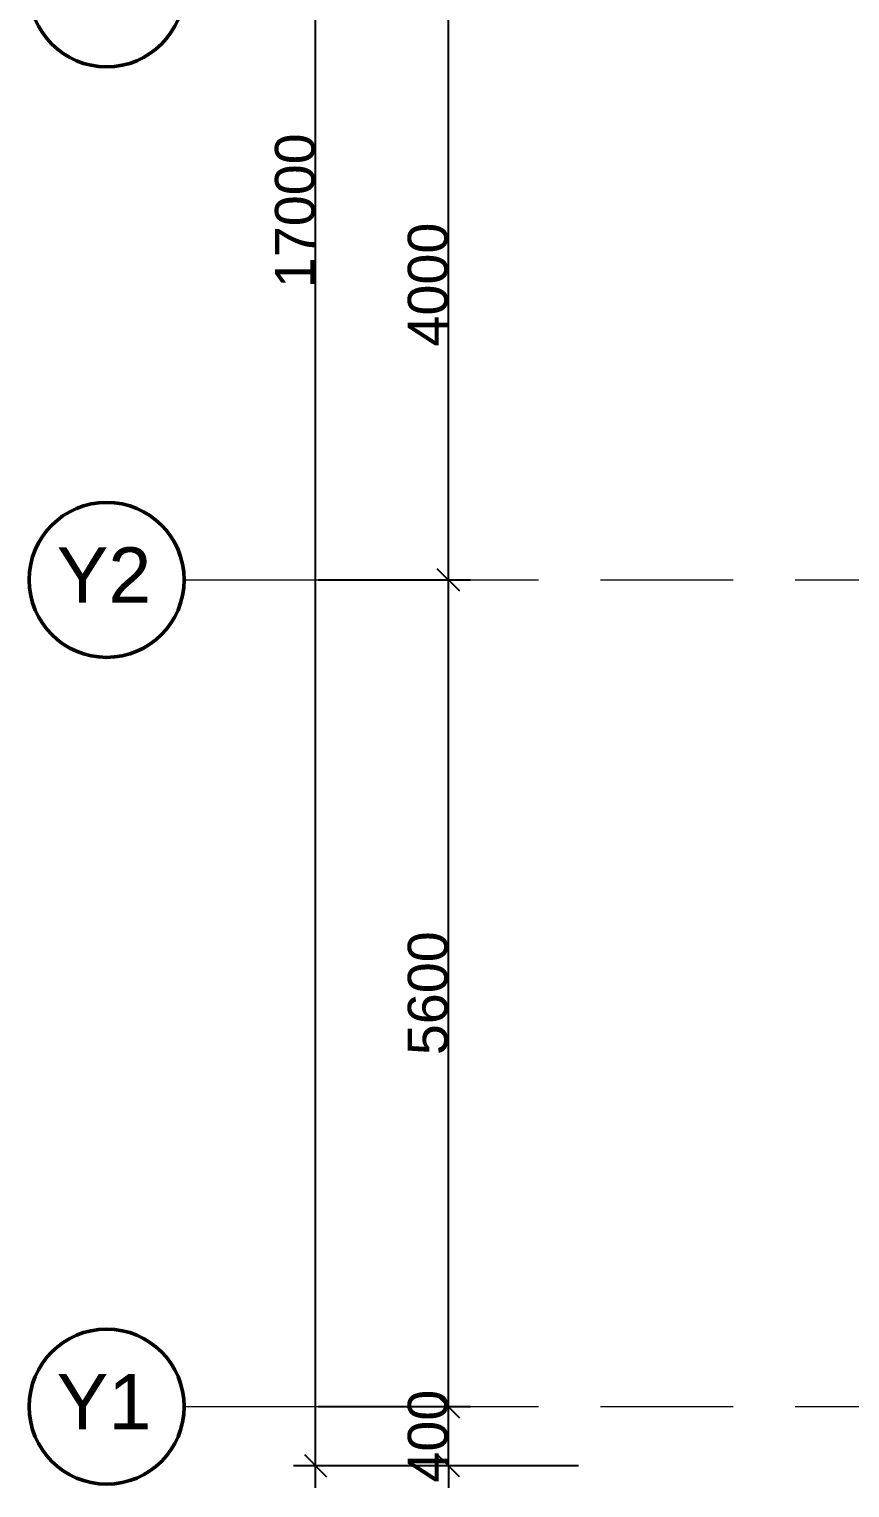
# Model space of a CAD drawing. Header units: millimetres. Extents: x -76261 to 649593, y -304265 to 60256.
# Drawn here: x 183008 to 188568, y -16750 to -6870 of the extents above; entities that cross this region are included whole.
import ezdxf

# ---------------------------------------------------------------- set-up
doc = ezdxf.new("R2010")
doc.units = ezdxf.units.MM
doc.header["$LTSCALE"] = 2000
doc.header["$MEASUREMENT"] = 0
doc.header["$PDMODE"] = 32
doc.header["$PDSIZE"] = 0.15
doc.linetypes.add('Centre', pattern=[6.9, 4, -0.7, 1.5, -0.7])
doc.layers.get('0').update_dxf_attribs({"linetype": 'CONTINUOUS'})
doc.layers.get('DEFPOINTS').update_dxf_attribs({"color": 171, "linetype": 'CONTINUOUS'})
for name, color, linetype, lineweight in [('A-ANNO-DIMS', 1, 'CONTINUOUS', 15), ('S-GRID', 14, 'CONTINUOUS', 15), ('S-GRID-IDEN', 1, 'CONTINUOUS', 50)]:
    doc.layers.add(name, color=color, linetype=linetype, lineweight=lineweight)
doc.styles.add('Arial', font='arial.ttf', dxfattribs={"height": 1.6})
doc.styles.add('Arial_1', font='arial.ttf', dxfattribs={"height": 270})
doc.dimstyles.new('AD1', dxfattribs={"dimscale": 304.8, "dimtxt": 275.470038, "dimasz": 0.492126, "dimexe": 0.492126, "dimexo": 0.0625, "dimgap": 0, "dimtad": 1, "dimdec": 0, "dimzin": 0, "dimdsep": 46, "dimtxsty": 'Arial_1', "dimblk1": 'OBLIQUE', "dimblk2": 'OBLIQUE', "dimsah": 1, "dimcen": 0.09, "dimdle": 0.492126, "dimazin": 0, "dimtfac": 1, "dimtdec": 4, "dimtix": 1, "dimtmove": 0, "dimatfit": 3, "dimfxl": 2.952756, "dimfxlon": 1, "dimtvp": 1, "dimtolj": 1, "dimtzin": 0, "dimarcsym": 2})

# ---------------------------------------------------------------- blocks, each defined once
blk = doc.blocks.new('Grid - M_Grid Head - Circle-195263-TERRANCE FLOOR PLAN')
at = {"layer": 'S-GRID-IDEN'}
blk.add_circle((0, 0), 3.5, dxfattribs=at)
blk = doc.blocks.new('_Oblique')
at = {"color": 0, "linetype": 'ByBlock', "lineweight": -2}
blk.add_line((-0.5, -0.5), (0.5, 0.5), dxfattribs=at)
blk = doc.blocks.new('*D1039')
at = {"layer": 'A-ANNO-DIMS', "color": 0, "lineweight": -2, "transparency": 16777216}
for p, q in [((185847.9, -16200), (185847.9, -16050)), ((184966.9, -16200), (185997.9, -16200)), ((185847.9, -16600), (185847.9, -16200)), ((186728.8, -16600), (185697.9, -16600)), ((185847.9, -16600), (185847.9, -16750))]:
    blk.add_line(p, q, dxfattribs=at)
at = {"layer": 'DEFPOINTS', "color": 0, "transparency": 16777216}
for p in [(184947.9, -16200), (185847.9, -16200), (186747.9, -16600)]:
    blk.add_point(p, dxfattribs=at)
at = {"layer": 'A-ANNO-DIMS', "color": 0, "lineweight": -2, "transparency": 16777216, "xscale": 150, "yscale": 150, "zscale": 150}
for p, rotation in [((185847.9, -16200), 270), ((185847.9, -16600), 90)]:
    blk.add_blockref('_Oblique', p, dxfattribs=dict(at, rotation=rotation))
at = {"layer": 'A-ANNO-DIMS', "color": 0, "transparency": 16777216, "insert": (185710, -16400), "char_height": 270, "width": 747.583, "attachment_point": 5, "rotation": 90, "style": 'Arial_1'}
blk.add_mtext('\\A1;400', dxfattribs=at)
blk = doc.blocks.new('*D1040')
at = {"layer": 'A-ANNO-DIMS', "color": 0, "lineweight": -2, "transparency": 16777216}
for p, q in [((185847.9, -16350), (185847.9, -10450)), ((184966.9, -10600), (185997.9, -10600)), ((184966.9, -16200), (185997.9, -16200))]:
    blk.add_line(p, q, dxfattribs=at)
at = {"layer": 'DEFPOINTS', "color": 0, "transparency": 16777216}
for p in [(184947.9, -10600), (185847.9, -10600), (184947.9, -16200)]:
    blk.add_point(p, dxfattribs=at)
at = {"layer": 'A-ANNO-DIMS', "color": 0, "lineweight": -2, "transparency": 16777216, "xscale": 150, "yscale": 150, "zscale": 150}
for p, rotation in [((185847.9, -10600), 90), ((185847.9, -16200), 270)]:
    blk.add_blockref('_Oblique', p, dxfattribs=dict(at, rotation=rotation))
at = {"layer": 'A-ANNO-DIMS', "color": 0, "transparency": 16777216, "insert": (185710, -13400), "char_height": 270, "width": 996.778, "attachment_point": 5, "rotation": 90, "style": 'Arial_1'}
blk.add_mtext('\\A1;5600', dxfattribs=at)
blk = doc.blocks.new('*D1041')
at = {"layer": 'A-ANNO-DIMS', "color": 0, "lineweight": -2, "transparency": 16777216}
for p, q in [((185847.9, -10750), (185847.9, -6450)), ((184966.9, -6600), (185997.9, -6600)), ((184966.9, -10600), (185997.9, -10600))]:
    blk.add_line(p, q, dxfattribs=at)
at = {"layer": 'DEFPOINTS', "color": 0, "transparency": 16777216}
for p in [(184947.9, -6600), (185847.9, -6600), (184947.9, -10600)]:
    blk.add_point(p, dxfattribs=at)
at = {"layer": 'A-ANNO-DIMS', "color": 0, "lineweight": -2, "transparency": 16777216, "xscale": 150, "yscale": 150, "zscale": 150}
for p, rotation in [((185847.9, -6600), 90), ((185847.9, -10600), 270)]:
    blk.add_blockref('_Oblique', p, dxfattribs=dict(at, rotation=rotation))
at = {"layer": 'A-ANNO-DIMS', "color": 0, "transparency": 16777216, "insert": (185710, -8600), "char_height": 270, "width": 996.778, "attachment_point": 5, "rotation": 90, "style": 'Arial_1'}
blk.add_mtext('\\A1;4000', dxfattribs=at)
blk = doc.blocks.new('*D1044')
at = {"layer": 'A-ANNO-DIMS', "color": 0, "lineweight": -2, "transparency": 16777216}
for p, q in [((184947.9, -16750), (184947.9, 550)), ((185828.8, 400), (184797.9, 400)), ((185828.8, -16600), (184797.9, -16600))]:
    blk.add_line(p, q, dxfattribs=at)
at = {"layer": 'DEFPOINTS', "color": 0, "transparency": 16777216}
for p in [(184947.9, 400), (185847.9, 400), (185847.9, -16600)]:
    blk.add_point(p, dxfattribs=at)
at = {"layer": 'A-ANNO-DIMS', "color": 0, "lineweight": -2, "transparency": 16777216, "xscale": 150, "yscale": 150, "zscale": 150}
for p, rotation in [((184947.9, 400), 90), ((184947.9, -16600), 270)]:
    blk.add_blockref('_Oblique', p, dxfattribs=dict(at, rotation=rotation))
at = {"layer": 'A-ANNO-DIMS', "color": 0, "transparency": 16777216, "insert": (184810, -8100), "char_height": 270, "width": 1245.972, "attachment_point": 5, "rotation": 90, "style": 'Arial_1'}
blk.add_mtext('\\A1;17000', dxfattribs=at)
blk = doc.blocks.new('Xrexf_Office')
at = {"layer": 'S-GRID', "linetype": 'Centre', "ltscale": 0.3}
for p, q in [((184057.9, -10600), (224669.6, -10600)), ((184057.9, -16200), (224669.6, -16200))]:
    blk.add_line(p, q, dxfattribs=at)
at = {"layer": 'S-GRID-IDEN', "xscale": 149.9999999999999, "yscale": 149.9999999999999, "zscale": 149.9999999999999, "rotation": 269.9999999999994}
for p in [(183532.9, -6600), (183532.9, -10600), (183532.9, -16200)]:
    blk.add_blockref('Grid - M_Grid Head - Circle-195263-TERRANCE FLOOR PLAN', p, dxfattribs=at)
at = {"layer": 'S-GRID-IDEN', "lineweight": 15, "char_height": 375, "width": 769.62, "attachment_point": 1, "style": 'Arial'}
for s, insert in [('Y2', (183194.9, -10379.9)), ('Y1', (183194.9, -15979.9))]:
    blk.add_mtext(s, dxfattribs=dict(at, insert=insert))
at = {"layer": 'A-ANNO-DIMS'}
for base, p1, p2, override, picture, middle in [((184947.9, 400), (185847.9, -16600), (185847.9, 400), {"dimpost": '<>', "dimfxl": 17000}, '*D1044', (184810, -8100)), ((185847.9, -6600), (184947.9, -10600), (184947.9, -6600), {"dimpost": '<>', "dimfxl": 4000}, '*D1041', (185710, -8600)), ((185847.9, -10600), (184947.9, -16200), (184947.9, -10600), {"dimpost": '<>', "dimfxl": 5600}, '*D1040', (185710, -13400)), ((185847.9, -16200), (186747.9, -16600), (184947.9, -16200), {"dimpost": '<>', "dimfxl": 1843.908891}, '*D1039', (185710, -16400))]:
    dim = blk.add_linear_dim(base=base, p1=p1, p2=p2, angle=90, dimstyle='AD1', override=override, dxfattribs=at)
    dim.commit()
    dim.dimension.update_dxf_attribs({"geometry": picture, "text_midpoint": middle})

msp = doc.modelspace()

# ---------------------------------------------------------------- block references
at = {"linetype": 'ByBlock'}
msp.add_blockref('Xrexf_Office', (0, 0), dxfattribs=at)

doc.saveas('drawing.dxf')
